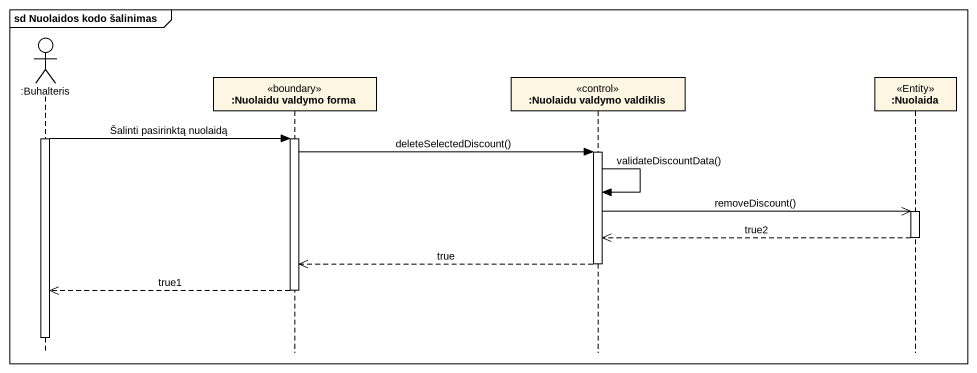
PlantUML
@startuml
mainframe sd Nuolaidos kodo šalinimas
hide footbox
actor ":Buhalteris" as Buhalteris
participant ":Nuolaidu valdymo forma" as Nuolaidu_valdymo_forma <<boundary>>
participant ":Nuolaidu valdymo valdiklis" as Nuolaidu_valdymo_valdiklis <<control>>
participant ":Nuolaida" as Nuolaida <<Entity>>

activate Buhalteris
Buhalteris -> Nuolaidu_valdymo_forma : Šalinti pasirinktą nuolaidą
activate Nuolaidu_valdymo_forma
Nuolaidu_valdymo_forma -> Nuolaidu_valdymo_valdiklis : deleteSelectedDiscount()
activate Nuolaidu_valdymo_valdiklis
Nuolaidu_valdymo_valdiklis -> Nuolaidu_valdymo_valdiklis : validateDiscountData()
Nuolaidu_valdymo_valdiklis ->> Nuolaida : removeDiscount()
activate Nuolaida
Nuolaida -->> Nuolaidu_valdymo_valdiklis : true2
deactivate Nuolaida
Nuolaidu_valdymo_valdiklis -->> Nuolaidu_valdymo_forma : true
deactivate Nuolaidu_valdymo_valdiklis
Nuolaidu_valdymo_forma -->> Buhalteris : true1
deactivate Nuolaidu_valdymo_forma
deactivate Buhalteris
@enduml
